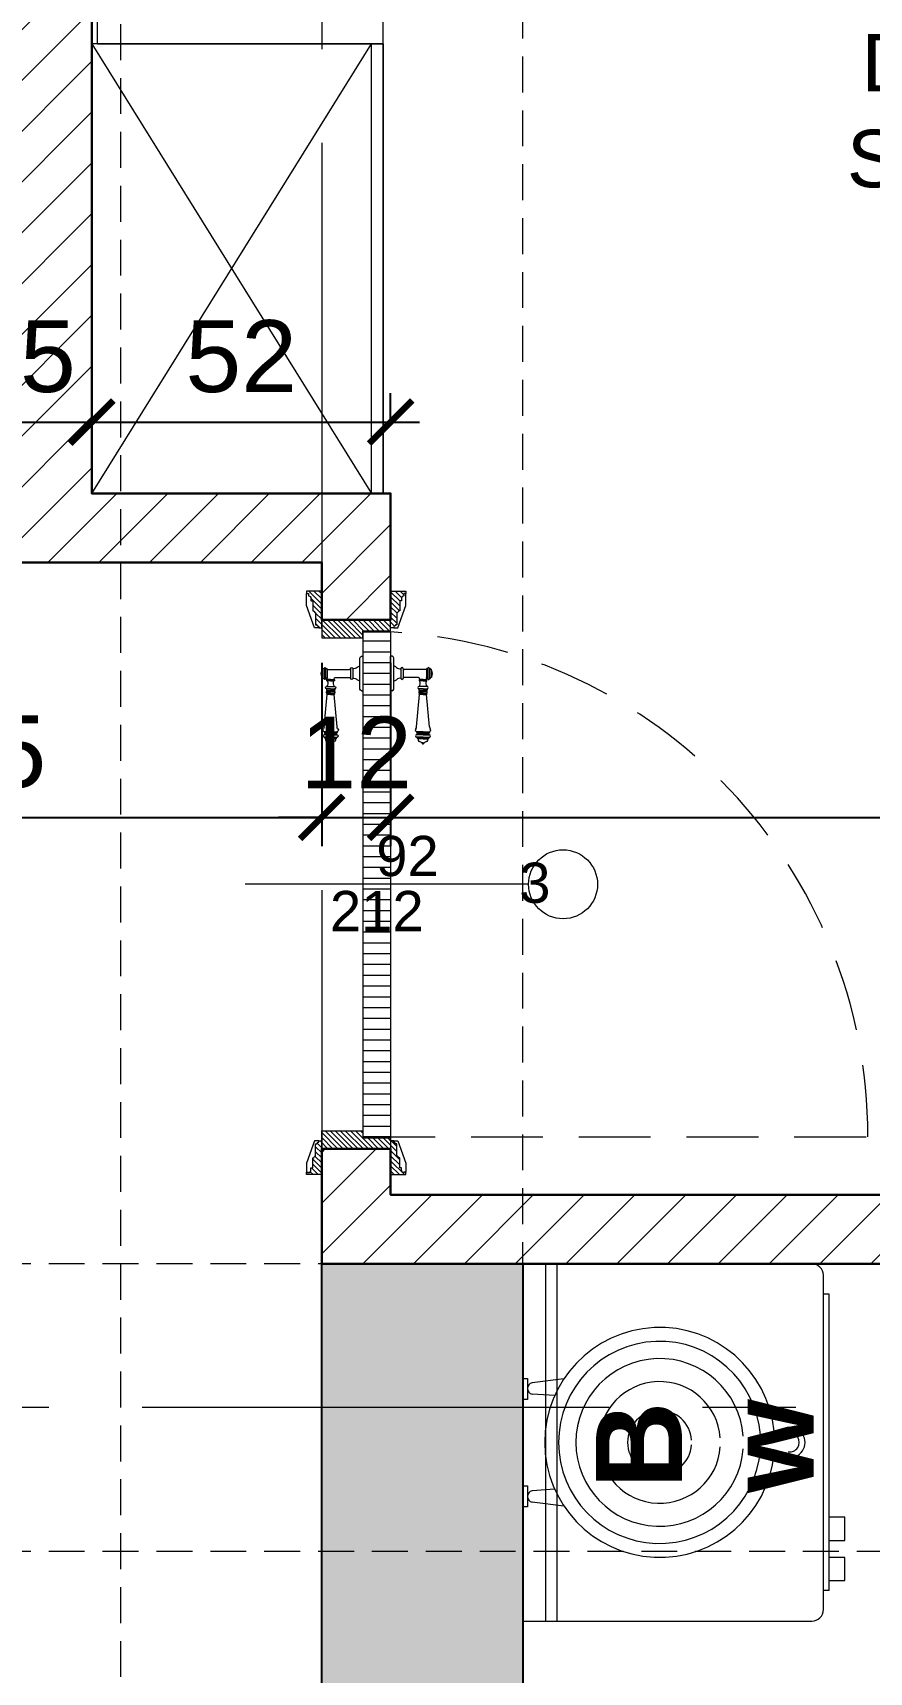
# Model space of a CAD drawing. Header units: centimetres. Extents: x 99002 to 104403, y -55119 to -48358.
# Drawn here: x 100579.1 to 100724.6, y -50718.4 to -50433.2 of the extents above; entities that cross this region are included whole.
import ezdxf

# ---------------------------------------------------------------- set-up
doc = ezdxf.new("R2010")
doc.units = ezdxf.units.CM
doc.header["$LTSCALE"] = 50
doc.header["$MEASUREMENT"] = 0
for name, pattern in [('AXES', [2, 1.25, -0.25, 0.25, -0.25]), ('CACHE', [0.375, 0.25, -0.125]), ('CONTINU', [0])]:
    doc.linetypes.add(name, pattern=pattern)
doc.layers.get('0').update_dxf_attribs({"color": 8})
for name, color, linetype in [('AXES', 10, 'AXES'), ('BETON COUPE', 3, 'CONTINU'), ('BETON TRAME', 252, 'Continuous'), ('COTE 50ème', 1, 'Continuous')]:
    doc.layers.add(name, color=color, linetype=linetype)
for name, color, linetype, lineweight in [('BANJO', 160, 'Continuous', 9), ('BETON CACHE', 4, 'CACHE', 5), ('BETON SUP TRAME', 4, 'CACHE', 5), ('door', 44, 'Continuous', 5), ('MACONNERIE COUPE', 7, 'Continuous', 30), ('MACONNERIE HACHURE', 253, 'Continuous', 13), ('mobilimi', 8, 'Continuous', 9)]:
    doc.layers.add(name, color=color, linetype=linetype, lineweight=lineweight)
doc.layers.add('DEMOL', color=7, linetype='Continuous', lineweight=60, true_color=0xb38600)
doc.styles.add('GENERATED_STYLE_1', font='arial.ttf')
doc.styles.add('RS_TEXT_1.50', font='arial.ttf', dxfattribs={"height": 12.5})
doc.styles.add('RS_TXT_50', font='arial.ttf', dxfattribs={"height": 12.5})
doc.dimstyles.new('RS_50CM_LINEAIRE', dxfattribs={"dimscale": 5, "dimtxt": 12.5, "dimasz": 1.5, "dimexe": 1, "dimexo": 2.5, "dimgap": 1, "dimtad": 1, "dimdec": 1, "dimrnd": 0.5, "dimdsep": 46, "dimtxsty": 'RS_TXT_50', "dimblk1": 'ARCHTICK', "dimblk2": 'ARCHTICK', "dimsah": 1, "dimcen": 2.5, "dimdle": 1, "dimclrt": 4, "dimadec": 0, "dimazin": 2, "dimtfac": 1, "dimtdec": 1, "dimtix": 1, "dimtmove": 2, "dimatfit": 3, "dimfxl": 1, "dimtolj": 1, "dimtzin": 0, "dimarcsym": 0})

# ---------------------------------------------------------------- blocks, each defined once
blk = doc.blocks.new('door900')
at = {"color": 0}
for p, q in [((-9.3, 67.7), (9.3, 67.7)), ((9.3, 65.2), (-9.3, 65.2)), ((-6.8, 71.5), (-6.8, 70.2)), ((-5.5, 71.5), (-6.8, 71.5)), ((-6.8, 70.2), (6.8, 70.2)), ((-6.8, 62.7), (-6.8, 24)), ((-6.8, 62.7), (6.8, 62.7)), ((-5.5, 71.5), (5.5, 71.5)), ((5.5, 71.5), (6.8, 71.5)), ((6.8, 71.5), (6.8, 70.2)), ((8.7, 62.7), (6.8, 62.7)), ((10.5, 56.8), (10.5, 62.5)), ((12.7, 56.8), (12.7, 62.5)), ((22.5, 63.8), (22.5, 49.8)), ((26.5, 56.8), (26.5, 63.8)), ((26.5, 63.8), (29.1, 63.8)), ((26.5, 63.8), (29.1, 63.8)), ((29.1, 63.8), (29.1, 62.8)), ((29.1, 62.8), (29.1, 56.8)), ((31.1, 62.8), (31.1, 56.8)), ((34.1, 56.8), (34.1, 62.8)), ((34.1, 62.8), (34.1, 56.8)), ((92.8, 68.1), (36.2, 62.8)), ((36.2, 56.8), (36.2, 62.8)), ((101.2, 67.3), (103.2, 68)), ((101.2, 56.8), (101.2, 67.3)), ((103.2, 68), (103.2, 67.7)), ((103.2, 56.8), (103.2, 68)), ((106.5, 68), (105.5, 67.3)), ((105.5, 56.8), (105.5, 67.3)), ((106.5, 56.8), (106.5, 68)), ((110.7, 68), (111.8, 67.3)), ((110.7, 56.8), (110.7, 68)), ((111.8, 56.8), (111.8, 67.3)), ((111.8, 66.2), (113.3, 66.2)), ((113.3, 56.8), (113.3, 66.2)), ((120.5, 56.8), (120.5, 58.6)), ((6.8, 49.1), (6.8, 24)), ((8.7, 50.9), (8.7, 50.9)), ((10.5, 56.8), (10.5, 51.1)), ((12.7, 56.8), (12.7, 51.1)), ((26.5, 56.8), (26.5, 49.8)), ((26.5, 49.8), (29.1, 49.8)), ((26.5, 49.8), (29.1, 49.8)), ((29.1, 50.8), (29.1, 56.8)), ((29.1, 50.8), (29.1, 49.8)), ((29.1, 49.8), (29.1, 49.8)), ((31.1, 50.8), (31.1, 56.8)), ((34.1, 50.8), (34.1, 56.8)), ((34.1, 56.8), (34.1, 50.8)), ((36.2, 56.8), (36.2, 50.8)), ((92.8, 45.5), (36.2, 50.8)), ((101.2, 56.8), (101.2, 46.3)), ((101.2, 46.3), (103.2, 45.7)), ((103.2, 56.8), (103.2, 46.3)), ((103.2, 45.9), (103.2, 45.7)), ((105.5, 56.8), (105.5, 46.3)), ((106.5, 45.7), (105.5, 46.3)), ((106.5, 56.8), (106.5, 45.7)), ((110.7, 56.8), (110.7, 45.7)), ((110.7, 45.7), (111.8, 46.3)), ((111.8, 56.8), (111.8, 46.3)), ((111.8, 47.5), (113.3, 47.5)), ((113.3, 56.8), (113.3, 47.5)), ((120.5, 56.8), (120.5, 55)), ((-30, 3), (-30, 0)), ((30, 0), (-30, 0)), ((27, 6), (-27, 6)), ((-8.3, 22.3), (8.3, 22.3)), ((-8.3, 18.3), (8.3, 18.3)), ((30, 3), (30, 0))]:
    blk.add_line(p, q, dxfattribs=at)
for centre, radius, start, end in [((-9.3, 66.5), 1.25, 90, 270), ((-6.8, 67.7), 2.51, 90.115, 179.885), ((-6.8, 65.2), 2.51, 180.115, 269.885), ((0, 64), 9.29, 53.4104, 126.5896), ((6.8, 67.7), 2.51, 0.115, 89.885), ((6.8, 65.2), 2.51, 270.115, 359.885), ((8.6, 64.9), 2.15, 272.7029, 297.6142), ((9.3, 66.5), 1.25, 270, 90), ((10, 62.5), 0.561, 3.7097, 127.9634), ((11.6, 62.5), 1.1, 0.0106, 179.9894), ((16.7, 70.5), 8.83, 243.5466, 311.3694), ((24.5, 63.7), 2.01, 4.1469, 175.8531), ((30.1, 62.8), 1.03, 0, 180.0014), ((32.6, 62.8), 1.48, 0, 180), ((35.2, 62.8), 1.03, 0, 180), ((32.6, 62.8), 1.48, 1.563306237032948e-10, 2.08440831604393e-10), ((93.1, 72.5), 4.4, 266.3976, 315.6468), ((98.3, 67.4), 2.89, 358.3861, 135.6468), ((104.3, 67.6), 1.15, 170.914, 348.1019), ((108.6, 68), 2.1, 0, 180), ((115.5, 62.5), 2.84, 13.4568, 140.4953), ((127.9, 65.2), 9.88, 191.9991, 221.6757), ((120.5, 56.8), 1.79, 0, 90), ((8.7, 49), 1.91, 88.7426, 178.1515), ((8.6, 48.8), 2.15, 62.3858, 87.2971), ((10, 51.1), 0.561, 232.0366, 356.2903), ((11.6, 51.1), 1.1, 180.0106, 359.9894), ((16.7, 43.2), 8.83, 48.6306, 116.4534), ((24.5, 50), 2.01, 184.1469, 355.8531), ((30.1, 50.8), 1.03, 179.9972, 0), ((32.6, 50.8), 1.48, 180, 0), ((35.2, 50.8), 1.03, 180, 0), ((93.1, 41.1), 4.4, 44.3532, 93.6024), ((98.3, 46.2), 2.89, 224.3532, 1.6139), ((104.3, 46.1), 1.15, 11.8981, 189.086), ((108.6, 45.7), 2.1, 180, 0), ((115.5, 51.2), 2.84, 219.5047, 346.5432), ((127.9, 48.5), 9.88, 138.3243, 168.0009), ((120.5, 56.8), 1.79, 270, 0), ((-27, 3), 3, 90, 180), ((-6.8, 6), 6, 130.5908, 180), ((-16.6, 16.6), 8.41, 314.3689, 12.0705), ((-8.3, 20.3), 2, 90, 270), ((-8.5, 24), 1.71, 275.059, 359.7825), ((8.5, 24), 1.71, 180.2175, 264.941), ((16.6, 16.6), 8.41, 167.9295, 225.6311), ((8.3, 20.3), 2, 270, 90), ((6.8, 6), 6, 0, 49.4092), ((27, 3), 3, 0, 90)]:
    blk.add_arc(centre, radius, start, end, dxfattribs=at)
blk = doc.blocks.new('A$Cb79da119')
at = {"layer": 'AXES', "lineweight": 5, "ltscale": 1.3}
for p, q in [((-495, 1580), (-495, -1344.97)), ((3195, 190), (-1985, 190))]:
    blk.add_line(p, q, dxfattribs=at)
blk = doc.blocks.new('_ArchTick')
at = {"color": 0, "linetype": 'ByBlock', "const_width": 0.15}
blk.add_lwpolyline([(-0.5, -0.5), (0.5, 0.5)], dxfattribs=at)
blk = doc.blocks.new('*D1153')
at = {"layer": 'COTE 50ème', "color": 0, "lineweight": -2, "ltscale": 0.5, "transparency": 16777216}
for p, q in [((100504.34, -50537.86), (100504.34, -50574.71)), ((100629.34, -50542.86), (100629.34, -50574.71)), ((100499.34, -50569.71), (100634.34, -50569.71))]:
    blk.add_line(p, q, dxfattribs=at)
at = {"layer": 'Defpoints', "color": 0, "ltscale": 0.5, "transparency": 16777216}
for p in [(100504.34, -50525.36), (100629.34, -50530.36), (100629.34, -50569.71)]:
    blk.add_point(p, dxfattribs=at)
at = {"layer": 'COTE 50ème', "color": 0, "lineweight": -2, "ltscale": 0.5, "transparency": 16777216, "xscale": 7.5, "yscale": 7.5, "zscale": 7.5, "rotation": 180}
blk.add_blockref('_ArchTick', (100504.34, -50569.71), dxfattribs=at)
at = {"layer": 'COTE 50ème', "color": 0, "lineweight": -2, "ltscale": 0.5, "transparency": 16777216, "xscale": 7.5, "yscale": 7.5, "zscale": 7.5}
blk.add_blockref('_ArchTick', (100629.34, -50569.71), dxfattribs=at)
at = {"layer": 'COTE 50ème', "color": 4, "ltscale": 0.5, "transparency": 16777216, "insert": (100566.84, -50558.33), "char_height": 12.5, "attachment_point": 5, "style": 'RS_TXT_50'}
blk.add_mtext('\\A1;125', dxfattribs=at)
blk = doc.blocks.new('*D1154')
at = {"layer": 'COTE 50ème', "color": 0, "lineweight": -2, "ltscale": 0.5, "transparency": 16777216}
for p, q in [((100629.34, -50542.86), (100629.34, -50574.71)), ((100641.34, -50542.86), (100641.34, -50574.71)), ((100629.34, -50569.71), (100621.84, -50569.71)), ((100629.34, -50569.71), (100641.34, -50569.71)), ((100641.34, -50569.71), (100648.84, -50569.71))]:
    blk.add_line(p, q, dxfattribs=at)
at = {"layer": 'Defpoints', "color": 0, "ltscale": 0.5, "transparency": 16777216}
for p in [(100629.34, -50530.36), (100641.34, -50530.36), (100641.34, -50569.71)]:
    blk.add_point(p, dxfattribs=at)
at = {"layer": 'COTE 50ème', "color": 0, "lineweight": -2, "ltscale": 0.5, "transparency": 16777216, "xscale": 7.5, "yscale": 7.5, "zscale": 7.5}
blk.add_blockref('_ArchTick', (100629.34, -50569.71), dxfattribs=at)
at = {"layer": 'COTE 50ème', "color": 0, "lineweight": -2, "ltscale": 0.5, "transparency": 16777216, "xscale": 7.5, "yscale": 7.5, "zscale": 7.5, "rotation": 180}
blk.add_blockref('_ArchTick', (100641.34, -50569.71), dxfattribs=at)
at = {"layer": 'COTE 50ème', "color": 4, "ltscale": 0.5, "transparency": 16777216, "insert": (100635.34, -50558.44), "char_height": 12.5, "attachment_point": 5, "style": 'RS_TXT_50'}
blk.add_mtext('\\A1;12', dxfattribs=at)
blk = doc.blocks.new('*D1155')
at = {"layer": 'COTE 50ème', "color": 0, "lineweight": -2, "ltscale": 0.5, "transparency": 16777216}
for p, q in [((100641.34, -50542.86), (100641.34, -50574.71)), ((100878.34, -50542.86), (100878.34, -50574.71)), ((100636.34, -50569.71), (100883.34, -50569.71))]:
    blk.add_line(p, q, dxfattribs=at)
at = {"layer": 'Defpoints', "color": 0, "ltscale": 0.5, "transparency": 16777216}
for p in [(100641.34, -50530.36), (100878.34, -50530.36), (100878.34, -50569.71)]:
    blk.add_point(p, dxfattribs=at)
at = {"layer": 'COTE 50ème', "color": 0, "lineweight": -2, "ltscale": 0.5, "transparency": 16777216, "xscale": 7.5, "yscale": 7.5, "zscale": 7.5, "rotation": 180}
blk.add_blockref('_ArchTick', (100641.34, -50569.71), dxfattribs=at)
at = {"layer": 'COTE 50ème', "color": 0, "lineweight": -2, "ltscale": 0.5, "transparency": 16777216, "xscale": 7.5, "yscale": 7.5, "zscale": 7.5}
blk.add_blockref('_ArchTick', (100878.34, -50569.71), dxfattribs=at)
at = {"layer": 'COTE 50ème', "color": 4, "ltscale": 0.5, "transparency": 16777216, "insert": (100759.84, -50558.33), "char_height": 12.5, "attachment_point": 5, "style": 'RS_TXT_50'}
blk.add_mtext('\\A1;237', dxfattribs=at)
blk = doc.blocks.new('*D1165')
at = {"layer": 'COTE 50ème', "color": 0, "lineweight": -2, "ltscale": 0.5, "transparency": 16777216}
for p, q in [((100564.34, -50500.86), (100564.34, -50495.95)), ((100589.34, -50500.86), (100589.34, -50495.95)), ((100564.34, -50500.95), (100556.84, -50500.95)), ((100564.34, -50500.95), (100589.34, -50500.95)), ((100589.34, -50500.95), (100596.84, -50500.95))]:
    blk.add_line(p, q, dxfattribs=at)
at = {"layer": 'Defpoints', "color": 0, "ltscale": 0.5, "transparency": 16777216}
for p in [(100589.34, -50500.95), (100564.34, -50513.36), (100589.34, -50513.36)]:
    blk.add_point(p, dxfattribs=at)
at = {"layer": 'COTE 50ème', "color": 0, "lineweight": -2, "ltscale": 0.5, "transparency": 16777216, "xscale": 7.5, "yscale": 7.5, "zscale": 7.5}
blk.add_blockref('_ArchTick', (100564.34, -50500.95), dxfattribs=at)
at = {"layer": 'COTE 50ème', "color": 0, "lineweight": -2, "ltscale": 0.5, "transparency": 16777216, "xscale": 7.5, "yscale": 7.5, "zscale": 7.5, "rotation": 180}
blk.add_blockref('_ArchTick', (100589.34, -50500.95), dxfattribs=at)
at = {"layer": 'COTE 50ème', "color": 4, "ltscale": 0.5, "transparency": 16777216, "insert": (100576.84, -50489.57), "char_height": 12.5, "attachment_point": 5, "style": 'RS_TXT_50'}
blk.add_mtext('\\A1;25', dxfattribs=at)
blk = doc.blocks.new('*D1166')
at = {"layer": 'COTE 50ème', "color": 0, "lineweight": -2, "ltscale": 0.5, "transparency": 16777216}
for p, q in [((100589.34, -50500.86), (100589.34, -50495.95)), ((100641.34, -50500.86), (100641.34, -50495.95)), ((100584.34, -50500.95), (100646.34, -50500.95))]:
    blk.add_line(p, q, dxfattribs=at)
at = {"layer": 'Defpoints', "color": 0, "ltscale": 0.5, "transparency": 16777216}
for p in [(100641.34, -50500.95), (100589.34, -50513.36), (100641.34, -50513.36)]:
    blk.add_point(p, dxfattribs=at)
at = {"layer": 'COTE 50ème', "color": 0, "lineweight": -2, "ltscale": 0.5, "transparency": 16777216, "xscale": 7.5, "yscale": 7.5, "zscale": 7.5, "rotation": 180}
blk.add_blockref('_ArchTick', (100589.34, -50500.95), dxfattribs=at)
at = {"layer": 'COTE 50ème', "color": 0, "lineweight": -2, "ltscale": 0.5, "transparency": 16777216, "xscale": 7.5, "yscale": 7.5, "zscale": 7.5}
blk.add_blockref('_ArchTick', (100641.34, -50500.95), dxfattribs=at)
at = {"layer": 'COTE 50ème', "color": 4, "ltscale": 0.5, "transparency": 16777216, "insert": (100615.34, -50489.57), "char_height": 12.5, "attachment_point": 5, "style": 'RS_TXT_50'}
blk.add_mtext('\\A1;52', dxfattribs=at)

msp = doc.modelspace()

# ---------------------------------------------------------------- hatches: boundary and pattern name
at = {"layer": 'BETON TRAME', "transparency": 33554559}
h = msp.add_hatch(color=256, dxfattribs=at)
h.dxf.hatch_style = 1
h.paths.add_polyline_path([(100664.34, -51297.36), (100629.34, -51297.36), (100629.34, -50647.36), (100664.34, -50647.36), (100664.34, -50822.36), (101124.34, -50822.36), (101124.34, -50647.36), (101159.34, -50647.36), (101159.34, -51297.36), (101124.34, -51297.36), (101124.34, -50862.36), (100914.34, -50862.36), (100914.34, -51192.36), (100874.34, -51192.36), (100874.34, -50862.36), (100664.34, -50862.36)])
h.paths.add_polyline_path([(101859.34, -50647.36), (101859.34, -50697.36), (101994.34, -50697.36), (101994.34, -50647.36)])
h.paths.add_polyline_path([(99794.34, -50647.36), (99794.34, -50697.36), (99929.34, -50697.36), (99929.34, -50647.36)])
h.paths.add_polyline_path([(99794.34, -51247.36), (99794.34, -51297.36), (99929.34, -51297.36), (99929.34, -51247.36)])
h.paths.add_polyline_path([(101859.34, -51247.36), (101859.34, -51297.36), (101994.34, -51297.36), (101994.34, -51247.36)])
h.paths.add_polyline_path([(101859.34, -51987.36), (101859.34, -52037.36), (101994.34, -52037.36), (101994.34, -51987.36)])
h.paths.add_polyline_path([(99929.34, -52037.36), (99929.34, -51987.36), (99794.34, -51987.36), (99794.34, -52037.36)])
h.paths.add_polyline_path([(100624.34, -51987.36), (100624.34, -52037.36), (100734.34, -52037.36), (100734.34, -51987.36)])
h.paths.add_polyline_path([(101054.34, -51987.36), (101054.34, -52037.36), (101164.34, -52037.36), (101164.34, -51987.36)])
h.paths.add_polyline_path([(101029.34, -52037.36), (101054.34, -52037.36), (101054.34, -51532.36), (101029.34, -51532.36)])
h.paths.add_polyline_path([(100734.34, -52037.36), (100759.34, -52037.36), (100759.34, -51532.36), (100734.34, -51532.36)])
h.paths.add_polyline_path([(99924.34, -50332.36), (99924.34, -50357.36), (99794.34, -50357.36), (99794.34, -50332.36)])
h.paths.add_polyline_path([(100289.34, -50332.36), (100289.34, -50357.36), (100216.34, -50357.36), (100216.34, -50332.36)])
h.paths.add_polyline_path([(100589.34, -50332.36), (100589.34, -50357.36), (100459.34, -50357.36), (100459.34, -50332.36)])
h.paths.add_polyline_path([(101199.34, -50332.36), (101199.34, -50357.36), (101329.34, -50357.36), (101329.34, -50332.36)])
h.paths.add_polyline_path([(101499.34, -50332.36), (101499.34, -50357.36), (101572.34, -50357.36), (101572.34, -50332.36)])
h.paths.add_polyline_path([(101864.34, -50332.36), (101864.34, -50357.36), (101994.34, -50357.36), (101994.34, -50332.36)])
h.paths.add_polyline_path([(100564.34, -49972.36), (100664.34, -49972.36), (100664.34, -50022.36), (100564.34, -50022.36)])
h.paths.add_polyline_path([(101224.34, -49972.36), (101124.34, -49972.36), (101124.34, -50022.36), (101224.34, -50022.36)])
at = {"layer": 'door'}
h = msp.add_hatch(dxfattribs=at)
h.set_pattern_fill('ANSI31', color=256, scale=5, angle=1170)
h.set_pattern_definition([(135, (43836.3718, -196874.61976), (-0.4419417382, -0.4419417382), [])])
h.paths.add_polyline_path([(100629.34, -50535.36), (100629.34, -50538.51), (100636.52, -50538.51), (100636.52, -50537.25), (100641.34, -50537.25), (100641.34, -50535.36)])
edge = h.paths.add_edge_path()
edge.add_line((100627.46, -50531.61), (100627.46, -50532.03))
edge.add_line((100627.46, -50532.03), (100627.77, -50532.03))
edge.add_line((100627.77, -50532.03), (100627.77, -50533.79))
edge.add_line((100627.77, -50533.79), (100627.98, -50533.79))
edge.add_arc((100628.29, -50533.79), 0.314, 180, 270)
edge.add_line((100628.29, -50534.11), (100628.29, -50536.2))
edge.add_line((100628.29, -50536.2), (100628.5, -50536.2))
edge.add_arc((100628.82, -50536.2), 0.314, 540, 630)
edge.add_line((100628.82, -50536.51), (100628.82, -50536.72))
edge.add_line((100628.82, -50536.72), (100629.34, -50536.72))
edge.add_line((100629.34, -50536.72), (100629.34, -50530.36))
edge.add_line((100629.34, -50530.36), (100626.72, -50530.36))
edge.add_line((100626.72, -50530.36), (100626.72, -50530.77))
edge.add_line((100626.72, -50530.77), (100627.04, -50530.77))
edge.add_line((100627.04, -50530.77), (100627.04, -50531.19))
edge.add_arc((100627.04, -50531.61), 0.419, 360, 450, ccw=False)
edge = h.paths.add_edge_path()
edge.add_line((100643.23, -50531.61), (100643.23, -50532.03))
edge.add_line((100643.23, -50532.03), (100642.91, -50532.03))
edge.add_line((100642.91, -50532.03), (100642.91, -50533.79))
edge.add_line((100642.91, -50533.79), (100642.7, -50533.79))
edge.add_arc((100642.39, -50533.79), 0.314, 270, 360, ccw=False)
edge.add_line((100642.39, -50534.11), (100642.39, -50536.2))
edge.add_line((100642.39, -50536.2), (100642.18, -50536.2))
edge.add_arc((100641.87, -50536.2), 0.314, 270, 360, ccw=False)
edge.add_line((100641.87, -50536.51), (100641.87, -50536.72))
edge.add_line((100641.87, -50536.72), (100641.34, -50536.72))
edge.add_line((100641.34, -50536.72), (100641.34, -50530.36))
edge.add_line((100641.34, -50530.36), (100643.96, -50530.36))
edge.add_line((100643.96, -50530.36), (100643.96, -50530.77))
edge.add_line((100643.96, -50530.77), (100643.65, -50530.77))
edge.add_line((100643.65, -50530.77), (100643.65, -50531.19))
edge.add_arc((100643.65, -50531.61), 0.419, 450, 540)
h = msp.add_hatch(dxfattribs=at)
h.set_pattern_fill('ANSI31', color=256, scale=15, angle=675)
h.set_pattern_definition([(360, (-211.0606, -3365.9047), (1e-15, 1.875), [])])
h.paths.add_polyline_path([(100636.58, -50625.27), (100636.58, -50537.46), (100641.29, -50537.46), (100641.29, -50625.27)])
h = msp.add_hatch(dxfattribs=at)
h.set_pattern_fill('ANSI31', color=256, scale=5, angle=1170)
h.set_pattern_definition([(135, (43836.3718, -196874.61976), (-0.4419417382, -0.4419417382), [])])
edge = h.paths.add_edge_path()
edge.add_line((100627.46, -50631.11), (100627.46, -50630.7))
edge.add_line((100627.46, -50630.7), (100627.77, -50630.7))
edge.add_line((100627.77, -50630.7), (100627.77, -50628.93))
edge.add_line((100627.77, -50628.93), (100627.98, -50628.93))
edge.add_arc((100628.29, -50628.93), 0.314, 90, 180, ccw=False)
edge.add_line((100628.29, -50628.62), (100628.29, -50626.52))
edge.add_line((100628.29, -50626.52), (100628.5, -50626.52))
edge.add_arc((100628.82, -50626.52), 0.314, 90, 180, ccw=False)
edge.add_line((100628.82, -50626.21), (100628.82, -50626))
edge.add_line((100628.82, -50626), (100629.34, -50626))
edge.add_line((100629.34, -50626), (100629.34, -50631.86))
edge.add_line((100629.34, -50631.86), (100626.72, -50631.86))
edge.add_line((100626.72, -50631.86), (100626.72, -50631.45))
edge.add_line((100626.72, -50631.45), (100627.04, -50631.45))
edge.add_line((100627.04, -50631.45), (100627.04, -50631.53))
edge.add_arc((100627.04, -50631.11), 0.419, 270, 360)
h.paths.add_polyline_path([(100629.34, -50627.36), (100629.34, -50624.22), (100636.52, -50624.22), (100636.52, -50625.48), (100641.34, -50625.48), (100641.34, -50627.36)])
edge = h.paths.add_edge_path()
edge.add_line((100643.23, -50631.11), (100643.23, -50630.7))
edge.add_line((100643.23, -50630.7), (100642.91, -50630.7))
edge.add_line((100642.91, -50630.7), (100642.91, -50628.93))
edge.add_line((100642.91, -50628.93), (100642.7, -50628.93))
edge.add_arc((100642.39, -50628.93), 0.314, 360, 450)
edge.add_line((100642.39, -50628.62), (100642.39, -50626.52))
edge.add_line((100642.39, -50626.52), (100642.18, -50626.52))
edge.add_arc((100641.87, -50626.52), 0.314, 360, 450)
edge.add_line((100641.87, -50626.21), (100641.87, -50626))
edge.add_line((100641.87, -50626), (100641.34, -50626))
edge.add_line((100641.34, -50626), (100641.34, -50631.86))
edge.add_line((100641.34, -50631.86), (100643.96, -50631.86))
edge.add_line((100643.96, -50631.86), (100643.96, -50631.45))
edge.add_line((100643.96, -50631.45), (100643.65, -50631.45))
edge.add_line((100643.65, -50631.45), (100643.65, -50631.53))
edge.add_arc((100643.65, -50631.11), 0.419, 180, 270, ccw=False)
at = {"layer": 'MACONNERIE HACHURE'}
h = msp.add_hatch(dxfattribs=at)
h.set_pattern_fill('ANSI31', color=256, scale=50, style=0)
h.set_pattern_definition([(45, (0, 5835.283), (-4.41941738, 4.41941738), [])])
h.paths.add_polyline_path([(101144.34, -51327.36), (101124.34, -51327.36), (101124.34, -51297.36), (101144.34, -51297.36)])
h.paths.add_polyline_path([(100644.34, -51327.36), (100664.34, -51327.36), (100664.34, -51297.36), (100644.34, -51297.36)])
h.paths.add_polyline_path([(101224.34, -50332.36), (101199.34, -50332.36), (101199.34, -50238.36), (101224.34, -50238.36)])
h.paths.add_polyline_path([(101224.34, -50357.36), (101199.34, -50357.36), (101199.34, -50513.36), (101147.34, -50513.36), (101147.34, -50535.36), (101159.34, -50535.36), (101159.34, -50525.36), (101284.34, -50525.36), (101284.34, -50513.36), (101224.34, -50513.36)])
h.paths.add_polyline_path([(100564.34, -50332.36), (100589.34, -50332.36), (100589.34, -50238.36), (100564.34, -50238.36)])
h.paths.add_polyline_path([(101329.34, -50332.36), (101499.34, -50332.36), (101499.34, -50357.36), (101329.34, -50357.36)])
h.paths.add_polyline_path([(101624.34, -49932.36), (101524.34, -49932.36), (101524.34, -49907.36), (101624.34, -49907.36)])
h.paths.add_polyline_path([(101284.34, -49932.36), (101344.34, -49932.36), (101344.34, -49907.36), (101259.34, -49907.36), (101259.34, -49972.36), (101224.34, -49972.36), (101224.34, -49997.36), (101284.34, -49997.36)])
h.paths.add_polyline_path([(101964.34, -50062.36), (101964.34, -49997.36), (101859.34, -49997.36), (101859.34, -49932.36), (101804.34, -49932.36), (101804.34, -49907.36), (101884.34, -49907.36), (101884.34, -49972.36), (101994.34, -49972.36), (101994.34, -50037.36), (102012.19, -50037.36), (102012.19, -50062.36)])
h.paths.add_polyline_path([(101994.34, -50332.36), (101969.34, -50332.36), (101969.34, -50299.36), (101994.34, -50299.36)])
h.paths.add_polyline_path([(100164.34, -49932.36), (100264.34, -49932.36), (100264.34, -49907.36), (100164.34, -49907.36)])
h.paths.add_polyline_path([(100504.34, -49932.36), (100444.34, -49932.36), (100444.34, -49907.36), (100529.34, -49907.36), (100529.34, -49972.36), (100564.34, -49972.36), (100564.34, -49997.36), (100504.34, -49997.36)])
h.paths.add_polyline_path([(99824.34, -50062.36), (99824.34, -49997.36), (99929.34, -49997.36), (99929.34, -49932.36), (99984.34, -49932.36), (99984.34, -49907.36), (99904.34, -49907.36), (99904.34, -49972.36), (99794.34, -49972.36), (99794.34, -50037.36), (99776.49, -50037.36), (99776.49, -50062.36)])
h.paths.add_polyline_path([(99794.34, -50332.36), (99819.34, -50332.36), (99819.34, -50299.36), (99794.34, -50299.36)])
h.paths.add_polyline_path([(100121.34, -50332.36), (100104.34, -50332.21), (100104.34, -50357.21), (100121.34, -50357.36)])
h.paths.add_polyline_path([(101667.34, -50332.36), (101684.34, -50332.21), (101684.34, -50357.21), (101667.34, -50357.36)])
h.paths.add_polyline_path([(101969.34, -50417.36), (101994.34, -50417.36), (101994.34, -50357.36), (101969.34, -50357.36)])
h.paths.add_polyline_path([(101499.34, -51305.36), (101509.34, -51305.36), (101509.34, -51317.36), (101469.34, -51317.36), (101469.34, -51305.36), (101479.34, -51305.36), (101479.34, -50987.36), (101309.34, -50987.36), (101309.34, -51305.36), (101387.35, -51305.36), (101387.35, -51317.36), (101289.34, -51317.36), (101289.34, -50957.36), (101859.34, -50957.36), (101859.34, -50912.36), (101884.34, -50912.36), (101884.34, -50962.36), (101994.34, -50962.36), (101994.34, -50982.36), (101884.34, -50982.36), (101884.34, -51032.36), (101859.34, -51032.36), (101859.34, -50987.36), (101499.34, -50987.36)])
h.paths.add_polyline_path([(100459.34, -50332.36), (100289.34, -50332.36), (100289.34, -50357.36), (100459.34, -50357.36)])
h.paths.add_polyline_path([(100164.34, -50363.36), (100164.34, -50358.36), (100216.34, -50358.36), (100216.34, -50357.36), (100221.34, -50357.36), (100221.34, -50363.36)])
h.paths.add_polyline_path([(100714.18, -51192.36), (100664.34, -51192.36), (100664.34, -51152.36), (100714.18, -51152.36)])
h.paths.add_polyline_path([(100874.34, -51192.36), (100834.34, -51192.36), (100834.34, -51152.36), (100874.34, -51152.36)])
h.paths.add_polyline_path([(100734.34, -51547.36), (100644.34, -51547.36), (100644.34, -51487.36), (100491.34, -51487.36), (100491.34, -51750.36), (100479.34, -51750.36), (100479.34, -51612.36), (100469.34, -51612.36), (100469.34, -51600.36), (100479.34, -51600.36), (100479.34, -51462.36), (100644.34, -51462.36), (100644.34, -51427.36), (100664.34, -51427.36), (100664.34, -51511.36), (100734.34, -51511.36), (100734.34, -51462.36), (100769.34, -51462.36), (100769.34, -51482.36), (100759.34, -51482.36), (100759.34, -51532.36), (100734.34, -51532.36), (100734.34, -51516.36), (100664.34, -51516.36), (100664.34, -51542.36), (100734.34, -51542.36)])
h.paths.add_polyline_path([(99929.34, -51940.47), (99904.34, -51940.47), (99904.34, -51987.36), (99929.34, -51987.36)])
h.paths.add_polyline_path([(100289.34, -51305.36), (100279.34, -51305.36), (100279.34, -51317.36), (100319.34, -51317.36), (100319.34, -51305.36), (100309.34, -51305.36), (100309.34, -50987.36), (100479.34, -50987.36), (100479.34, -51305.36), (100401.33, -51305.36), (100401.33, -51317.36), (100499.34, -51317.36), (100499.34, -50957.36), (99929.34, -50957.36), (99929.34, -50912.36), (99904.34, -50912.36), (99904.34, -50962.36), (99794.34, -50962.36), (99794.34, -50982.36), (99904.34, -50982.36), (99904.34, -51032.36), (99929.34, -51032.36), (99929.34, -50987.36), (100289.34, -50987.36)])
h.paths.add_polyline_path([(99819.34, -50417.36), (99794.34, -50417.36), (99794.34, -50357.36), (99819.34, -50357.36)])
h.paths.add_polyline_path([(100564.34, -50357.36), (100589.34, -50357.36), (100589.34, -50513.36), (100641.34, -50513.36), (100641.34, -50535.36), (100629.34, -50535.36), (100629.34, -50525.36), (100504.34, -50525.36), (100504.34, -50513.36), (100564.34, -50513.36)])
h.paths.add_polyline_path([(100589.34, -50162.36), (100589.34, -50142.36), (100639.34, -50142.36), (100639.34, -50022.36), (100664.34, -50022.36), (100664.34, -50137.36), (100681.84, -50137.36), (100681.84, -50162.36)])
h.paths.add_polyline_path([(99929.34, -51612.36), (99929.34, -51670.47), (99904.34, -51670.47), (99904.34, -51617.36), (99794.34, -51617.36), (99794.34, -51527.36), (99819.34, -51527.36), (99819.34, -51592.36), (100152.34, -51592.36), (100152.34, -51419.36), (100164.34, -51419.36), (100164.34, -51427.36), (100220.34, -51427.36), (100220.34, -51439.36), (100164.34, -51439.36), (100164.34, -51587.36), (100312.34, -51587.36), (100312.34, -51439.36), (100302.34, -51439.36), (100302.34, -51427.36), (100324.34, -51427.36), (100324.34, -51600.36), (100377.21, -51600.36), (100377.21, -51612.36)])
h.paths.add_polyline_path([(100164.34, -51285.36), (100164.34, -51305.36), (100187.34, -51305.36), (100187.34, -51317.36), (100164.34, -51317.36), (100164.34, -51327.36), (100152.34, -51327.36), (100152.34, -51297.36), (99929.34, -51297.36), (99929.34, -51285.36)])
h.paths.add_polyline_path([(100729.34, -50647.36), (100729.34, -50635.36), (100641.34, -50635.36), (100641.34, -50627.36), (100629.34, -50627.36), (100629.34, -50647.36)])
h.paths.add_polyline_path([(99819.34, -51297.36), (99794.34, -51297.36), (99794.34, -51347.36), (99819.34, -51347.36)])
h.paths.add_polyline_path([(99819.34, -50647.36), (99794.34, -50647.36), (99794.34, -50597.36), (99819.34, -50597.36)])
h.paths.add_polyline_path([(99929.34, -51247.36), (99904.34, -51247.36), (99904.34, -51192.47), (99929.34, -51192.47)], flags=17)
h.paths.add_polyline_path([(99929.34, -50697.36), (99904.34, -50697.36), (99904.34, -50752.25), (99929.34, -50752.25)])
h.paths.add_polyline_path([(101074.51, -51192.36), (101124.34, -51192.36), (101124.34, -51152.36), (101074.51, -51152.36)])
h.paths.add_polyline_path([(100914.34, -51192.36), (100954.34, -51192.36), (100954.34, -51152.36), (100914.34, -51152.36)])
h.paths.add_polyline_path([(100759.34, -52012.36), (100779.34, -52012.36), (100779.34, -52037.36), (100759.34, -52037.36)])
h.paths.add_polyline_path([(100444.34, -52012.36), (100444.34, -52037.36), (100624.34, -52037.36), (100624.34, -52012.36), (100491.34, -52012.36), (100491.34, -51842.36), (100479.34, -51842.36), (100479.34, -52012.36)])
h.paths.add_polyline_path([(101054.34, -51547.36), (101144.34, -51547.36), (101144.34, -51487.36), (101297.34, -51487.36), (101297.34, -51752.36), (101309.34, -51752.36), (101309.34, -51612.36), (101319.34, -51612.36), (101319.34, -51600.36), (101309.34, -51600.36), (101309.34, -51462.36), (101144.34, -51462.36), (101144.34, -51427.36), (101124.34, -51427.36), (101124.34, -51511.36), (101054.34, -51511.36), (101054.34, -51462.36), (100869.34, -51462.36), (100869.34, -51482.36), (101029.34, -51482.36), (101029.34, -51532.36), (101054.34, -51532.36), (101054.34, -51516.36), (101124.34, -51516.36), (101124.34, -51542.36), (101054.34, -51542.36)])
h.paths.add_polyline_path([(101859.34, -51940.47), (101884.34, -51940.47), (101884.34, -51987.36), (101859.34, -51987.36)])
h.paths.add_polyline_path([(100879.34, -50162.36), (100861.84, -50162.36), (100861.84, -50137.36), (100879.34, -50137.36), (100879.34, -49972.36), (100909.34, -49972.36), (100909.34, -50137.36), (100926.84, -50137.36), (100926.84, -50162.36), (100909.34, -50162.36), (100909.34, -50635.36), (100977.34, -50635.36), (100977.34, -50647.36), (100909.34, -50647.36), (100909.34, -50822.36), (100879.34, -50822.36), (100879.34, -50647.36), (100811.34, -50647.36), (100811.34, -50635.36), (100879.34, -50635.36)])
h.paths.add_polyline_path([(101199.34, -50162.36), (101199.34, -50142.36), (101149.34, -50142.36), (101149.34, -50022.36), (101124.34, -50022.36), (101124.34, -50137.36), (101106.84, -50137.36), (101106.84, -50162.36)])
h.paths.add_polyline_path([(99929.34, -52012.36), (99984.34, -52012.36), (99984.34, -52037.36), (99929.34, -52037.36)])
h.paths.add_polyline_path([(100164.34, -52012.36), (100164.34, -52037.36), (100264.34, -52037.36), (100264.34, -52012.36)])
h.paths.add_polyline_path([(100879.34, -52012.36), (101029.34, -52012.36), (101029.34, -52037.36), (100879.34, -52037.36)])
h.paths.add_polyline_path([(101164.34, -52012.36), (101297.34, -52012.36), (101297.34, -51842.36), (101309.34, -51842.36), (101309.34, -52012.36), (101859.34, -52012.36), (101859.34, -52037.36), (101164.34, -52037.36)])
h.paths.add_polyline_path([(101859.34, -51612.36), (101859.34, -51670.47), (101884.34, -51670.47), (101884.34, -51617.36), (101994.34, -51617.36), (101994.34, -51527.36), (101969.34, -51527.36), (101969.34, -51592.36), (101636.34, -51592.36), (101636.34, -51419.36), (101624.34, -51419.36), (101624.34, -51427.36), (101568.34, -51427.36), (101568.34, -51439.36), (101624.34, -51439.36), (101624.34, -51587.36), (101476.34, -51587.36), (101476.34, -51439.36), (101486.34, -51439.36), (101486.34, -51427.36), (101464.34, -51427.36), (101464.34, -51600.36), (101411.48, -51600.36), (101411.48, -51612.36)])
h.paths.add_polyline_path([(101624.34, -51285.36), (101624.34, -51305.36), (101601.34, -51305.36), (101601.34, -51317.36), (101624.34, -51317.36), (101624.34, -51327.36), (101636.34, -51327.36), (101636.34, -51297.36), (101859.34, -51297.36), (101859.34, -51285.36)])
h.paths.add_polyline_path([(101059.34, -50647.36), (101059.34, -50635.36), (101147.34, -50635.36), (101147.34, -50627.36), (101159.34, -50627.36), (101159.34, -50647.36)])
h.paths.add_polyline_path([(101969.34, -51297.36), (101994.34, -51297.36), (101994.34, -51347.36), (101969.34, -51347.36)])
h.paths.add_polyline_path([(101969.34, -50647.36), (101994.34, -50647.36), (101994.34, -50597.36), (101969.34, -50597.36)])
h.paths.add_polyline_path([(101859.34, -51247.36), (101884.34, -51247.36), (101884.34, -51192.47), (101859.34, -51192.47)], flags=17)
h.paths.add_polyline_path([(101859.34, -50697.36), (101884.34, -50697.36), (101884.34, -50752.25), (101859.34, -50752.25)])

# ---------------------------------------------------------------- linework, layer by layer
at = {"layer": 'BANJO'}
for p, q in [((100664.34, -50647.36), (100714.63, -50647.36)), ((100664.34, -50709.52), (100664.34, -50647.36)), ((100668.34, -50709.52), (100668.34, -50647.36)), ((100670.34, -50709.52), (100670.34, -50647.36)), ((100716.63, -50707.52), (100716.63, -50649.36)), ((100717.63, -50652.66), (100716.63, -50652.66)), ((100717.63, -50704.22), (100717.63, -50652.66)), ((100671.49, -50667.38), (100665.97, -50668.07)), ((100669.88, -50670.29), (100665.97, -50670.04)), ((100710.35, -50675.84), (100704.47, -50677.46)), ((100710.35, -50681.04), (100704.47, -50679.43)), ((100669.88, -50686.59), (100665.97, -50686.84)), ((100671.49, -50689.5), (100665.97, -50688.81)), ((100720.39, -50691.43), (100717.63, -50691.43)), ((100720.39, -50695.48), (100720.39, -50691.43)), ((100717.63, -50695.48), (100720.39, -50695.48)), ((100720.39, -50698.43), (100717.63, -50698.43)), ((100720.39, -50702.48), (100720.39, -50698.43)), ((100717.63, -50702.48), (100720.39, -50702.48)), ((100717.63, -50704.22), (100716.63, -50704.22)), ((100664.34, -50709.52), (100714.63, -50709.52))]:
    msp.add_line(p, q, dxfattribs=at)
for points in [[(100664.34, -50670.99), (100664.34, -50667.33), (100665.14, -50667.33), (100665.14, -50670.99)], [(100664.35, -50689.66), (100664.35, -50686), (100665.15, -50686), (100665.15, -50689.66)]]:
    msp.add_lwpolyline(points, close=True, dxfattribs=at)
for centre, radius, start, end in [((100714.63, -50649.36), 2, 0, 90), ((100688.15, -50678.44), 20, 5.6501, 354.3499), ((100688.15, -50678.44), 17.58, 4.3008, 355.6992), ((100688.15, -50678.44), 14.58, 4.3008, 355.6992), ((100666.15, -50669.05), 1, 100.3544, 259.6456), ((100688.15, -50678.44), 10.58, 4.3008, 355.6992), ((100688.15, -50678.44), 5.58, 4.3008, 355.6992), ((100704.65, -50678.44), 1, 100.3544, 259.6456), ((100710.81, -50678.44), 2.64, 259.9738, 100.0262), ((100710.81, -50678.44), 1.64, 259.9738, 100.0262), ((100666.15, -50687.83), 1, 100.3544, 259.6456), ((100714.63, -50707.52), 2, 270, 0)]:
    msp.add_arc(centre, radius, start, end, dxfattribs=at)
at = {"layer": 'BETON CACHE', "lineweight": 5, "ltscale": 0.5}
msp.add_lwpolyline([(99794.34, -50697.36), (101994.34, -50697.36), (101994.34, -50647.36), (99794.34, -50647.36)], close=True, dxfattribs=at)
at = {"layer": 'BETON COUPE'}
msp.add_lwpolyline([(100664.34, -51297.36), (100629.34, -51297.36), (100629.34, -50647.36), (100664.34, -50647.36), (100664.34, -50822.36), (101124.34, -50822.36), (101124.34, -50647.36), (101159.34, -50647.36), (101159.34, -51297.36), (101124.34, -51297.36), (101124.34, -50862.36), (100914.34, -50862.36), (100914.34, -51192.36), (100874.34, -51192.36), (100874.34, -50862.36), (100664.34, -50862.36)], close=True, dxfattribs=at)
at = {"layer": 'BETON SUP TRAME', "lineweight": 5, "ltscale": 0.5}
msp.add_lwpolyline([(100664.34, -49972.36), (100594.34, -49972.36), (100594.34, -52037.36), (100664.34, -52037.36)], close=True, dxfattribs=at)
at = {"layer": 'door'}
msp.add_line((100665.34, -50581.36), (100616.02, -50581.36), dxfattribs=at)
at = {"layer": 'door', "linetype": 'CACHE'}
msp.add_line((100636.58, -50625.27), (100724.38, -50625.27), dxfattribs=at)
at = {"layer": 'door'}
for points in [[(100627.46, -50531.61), (100627.46, -50532.03), (100627.77, -50532.03), (100627.77, -50533.79), (100627.98, -50533.79, 0.414214), (100628.29, -50534.11), (100628.29, -50536.2), (100628.5, -50536.2, 0.414214), (100628.82, -50536.51), (100628.82, -50536.72), (100629.34, -50536.72), (100629.34, -50530.36), (100626.72, -50530.36), (100626.72, -50530.77), (100627.04, -50530.77), (100627.04, -50531.19, -0.414214), (100627.46, -50531.61)], [(100643.23, -50531.61), (100643.23, -50532.03), (100642.91, -50532.03), (100642.91, -50533.79), (100642.7, -50533.79, -0.414214), (100642.39, -50534.11), (100642.39, -50536.2), (100642.18, -50536.2, -0.414214), (100641.87, -50536.51), (100641.87, -50536.72), (100641.34, -50536.72), (100641.34, -50530.36), (100643.96, -50530.36), (100643.96, -50530.77), (100643.65, -50530.77), (100643.65, -50531.19, 0.414214), (100643.23, -50531.61)], [(100627.46, -50631.11), (100627.46, -50630.7), (100627.77, -50630.7), (100627.77, -50628.93), (100627.98, -50628.93, -0.414214), (100628.29, -50628.62), (100628.29, -50626.52), (100628.5, -50626.52, -0.414214), (100628.82, -50626.21), (100628.82, -50626), (100629.34, -50626), (100629.34, -50631.86), (100626.72, -50631.86), (100626.72, -50631.45), (100627.04, -50631.45), (100627.04, -50631.53, 0.414214), (100627.46, -50631.11)], [(100643.23, -50631.11), (100643.23, -50630.7), (100642.91, -50630.7), (100642.91, -50628.93), (100642.7, -50628.93, 0.414214), (100642.39, -50628.62), (100642.39, -50626.52), (100642.18, -50626.52, 0.414214), (100641.87, -50626.21), (100641.87, -50626), (100641.34, -50626), (100641.34, -50631.86), (100643.96, -50631.86), (100643.96, -50631.45), (100643.65, -50631.45), (100643.65, -50631.53, -0.414214), (100643.23, -50631.11)]]:
    msp.add_lwpolyline(points, format="xyb", dxfattribs=at)
for points in [[(100628.82, -50536.72), (100628.08, -50536.72), (100626.72, -50532.87), (100626.72, -50530.77)], [(100641.87, -50536.72), (100642.6, -50536.72), (100643.96, -50532.87), (100643.96, -50530.77)], [(100629.34, -50535.36), (100629.34, -50538.51), (100636.52, -50538.51), (100636.52, -50537.25), (100641.34, -50537.25), (100641.34, -50535.36), (100629.34, -50535.36)], [(100636.58, -50625.27), (100636.58, -50537.46), (100641.29, -50537.46), (100641.29, -50625.27), (100636.58, -50625.27)], [(100628.82, -50626), (100628.08, -50626), (100626.72, -50629.86), (100626.72, -50631.45)], [(100629.34, -50627.36), (100629.34, -50624.22), (100636.52, -50624.22), (100636.52, -50625.48), (100641.34, -50625.48), (100641.34, -50627.36), (100629.34, -50627.36)], [(100641.87, -50626), (100642.6, -50626), (100643.96, -50629.86), (100643.96, -50631.45)]]:
    msp.add_lwpolyline(points, dxfattribs=at)
msp.add_circle((100671.34, -50581.36), 6, dxfattribs=at)
at = {"layer": 'door', "linetype": 'CACHE'}
msp.add_arc((100636.35, -50625.36), 88.04, 0.0583, 86.7816, dxfattribs=at)
at = {"layer": 'MACONNERIE COUPE'}
for points in [[(100564.34, -50357.36), (100589.34, -50357.36), (100589.34, -50513.36), (100641.34, -50513.36), (100641.34, -50535.36), (100629.34, -50535.36), (100629.34, -50525.36), (100504.34, -50525.36), (100504.34, -50513.36), (100564.34, -50513.36)], [(100729.34, -50647.36), (100729.34, -50635.36), (100641.34, -50635.36), (100641.34, -50627.36), (100629.34, -50627.36), (100629.34, -50647.36)]]:
    msp.add_lwpolyline(points, close=True, dxfattribs=at)
at = {"layer": 'mobilimi'}
msp.add_line((100590.34, -50435.18), (100590.34, -50383.54), dxfattribs=at)
at = {"layer": 'mobilimi', "lineweight": 5, "ltscale": 0.5}
for p, q in [((100589.34, -50435.18), (100638.02, -50513.36)), ((100589.34, -50513.36), (100638.02, -50435.18))]:
    msp.add_line(p, q, dxfattribs=at)
at = {"layer": 'mobilimi'}
msp.add_lwpolyline([(100590.34, -50435.18), (100640.02, -50435.18), (100640.02, -50383.54)], dxfattribs=at)
for points in [[(100640.02, -50435.18), (100589.34, -50435.18), (100589.34, -50513.36), (100640.02, -50513.36)], [(100638.02, -50435.18), (100640.02, -50435.18), (100640.02, -50513.36), (100638.02, -50513.36)]]:
    msp.add_lwpolyline(points, close=True, dxfattribs=at)

# ---------------------------------------------------------------- block references
at = {"layer": 'door', "yscale": 0.1, "zscale": 0.1}
for p, xscale, rotation in [((100636.58, -50544.7), -0.1, 90), ((100641.29, -50544.7), 0.1, 270)]:
    msp.add_blockref('door900', p, dxfattribs=dict(at, xscale=xscale, rotation=rotation))
at = {"layer": 'MACONNERIE COUPE', "lineweight": 5, "ltscale": 0.5}
msp.add_blockref('A$Cb79da119', (101124.34, -50862.36), dxfattribs=at)

# ---------------------------------------------------------------- texts
at = {"layer": 'BANJO', "char_height": 15, "attachment_point": 3, "rotation": 90, "style": 'RS_TEXT_1.50'}
for s, insert in [('{\\fArial|b1|i0|c0|p34;w}', (100699.96, -50670.92)), ('{\\fArial|b1|i0|c0|p34;B}', (100677.05, -50671.34))]:
    msp.add_mtext_dynamic_manual_height_columns(s, width=19.1434, gutter_width=31.25, heights=[0], dxfattribs=dict(at, insert=insert))
at = {"layer": 'DEMOL', "lineweight": -2, "insert": (100755.08, -50446.85), "char_height": 10, "width": 93.9293, "attachment_point": 5, "style": 'RS_TEXT_1.50'}
msp.add_mtext('DHOMA 1\\PS=13.90m²', dxfattribs=at)
at = {"layer": 'door', "char_height": 7, "style": 'GENERATED_STYLE_1'}
for s, insert, attachment_point in [('\\A1;\\pt0;92', (100649.7, -50572.93), 3), ('\\A1;\\pt0;3', (100669.15, -50584.69), 9), ('\\A1;\\pt0;212', (100647.09, -50582.51), 3)]:
    msp.add_mtext(s, dxfattribs=dict(at, insert=insert, attachment_point=attachment_point))

# ---------------------------------------------------------------- dimensions: what is measured, and where the dimension line sits
at = {"layer": 'COTE 50ème', "ltscale": 0.5}
for base, p1, p2, picture, middle in [((100589.34, -50500.95), (100564.34, -50513.36), (100589.34, -50513.36), '*D1165', (100576.84, -50489.57)), ((100641.34, -50500.95), (100589.34, -50513.36), (100641.34, -50513.36), '*D1166', (100615.34, -50489.57)), ((100629.34, -50569.71), (100504.34, -50525.36), (100629.34, -50530.36), '*D1153', (100566.84, -50558.33)), ((100641.34, -50569.71), (100629.34, -50530.36), (100641.34, -50530.36), '*D1154', (100635.34, -50558.44)), ((100878.34, -50569.71), (100641.34, -50530.36), (100878.34, -50530.36), '*D1155', (100759.84, -50558.33))]:
    dim = msp.add_linear_dim(base=base, p1=p1, p2=p2, dimstyle='RS_50CM_LINEAIRE', dxfattribs=at)
    dim.commit()
    dim.dimension.update_dxf_attribs({"geometry": picture, "text_midpoint": middle})

doc.saveas('drawing.dxf')
